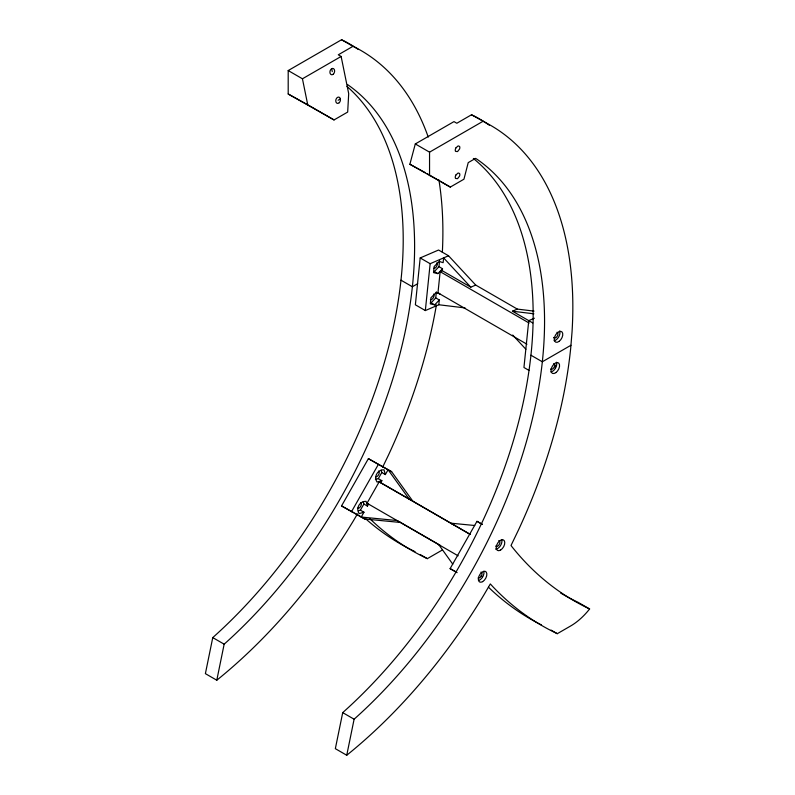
<?xml version="1.0" encoding="UTF-8"?>
<svg xmlns="http://www.w3.org/2000/svg" width="795" height="795" viewBox="0 0 795 795"><rect width="100%" height="100%" fill="white"/><g stroke="black" fill="none" stroke-linecap="round" stroke-linejoin="round"><path stroke-width="1.19" d="M534.021 311.113L517.316 309.096L475.718 285.067L448.539 255.771L438.562 250.018L420.187 257.948L415.368 304.803L425.335 310.567L438.81 304.753L465.055 307.923M425.335 310.567L430.155 263.702L448.539 255.771M435.74 297.916L439.307 299.973L434.706 304.863L431.138 302.806L435.74 297.916L436.366 291.845M438.959 266.683L442.517 268.74L437.916 273.619L434.358 271.562L438.959 266.683L439.575 260.611M475.718 285.067L470.809 287.184L442.308 270.737L440.152 271.671L437.966 292.838L526.926 344.195M438.81 304.753L439.307 299.973M442.308 270.737L442.517 268.74M555.308 368.055L555.596 365.283M346.948 86.416A365.402 210.963 -60 0 1 212.762 637.6L205.388 673.643L216.787 680.222A396.665 229.01 -60 0 0 354.014 519.791L357.482 513.858M216.787 680.222L224.16 644.179A365.402 210.963 -60 0 0 347.435 84.489M473.353 158.463A365.402 210.963 -60 0 1 342.715 712.628L335.341 748.671L346.739 755.25A396.665 229.01 -60 0 0 483.966 594.809L490.326 583.947L492.661 586.471A634.927 366.575 -60 0 0 557.295 633.685L570.591 626.013A52.48 30.299 -60 0 0 589.612 608.97A634.927 366.575 -60 0 1 511.423 546.066L511.006 545.519L518.479 529.987A396.665 229.01 -60 0 0 570.74 347.793L572.022 332.091A396.665 229.01 -60 0 0 486.629 123.145L471.505 114.778L456.827 123.255L453.985 121.605L415.298 143.945L409.882 164.257L450.308 187.073L463.952 179.193L468.225 162.617L475.589 158.364L477.388 159.517A365.402 210.963 -60 0 1 354.113 719.207L346.739 755.25M382.653 467.162L388.526 454.959A396.665 229.01 -60 0 0 436.405 304.912M439.029 544.655L400.62 522.484L364.756 518.996L341.532 505.948L368.393 458.645L391.627 471.683L412.764 501.108L469.835 534.151M351.499 511.712L378.37 464.399L391.627 471.683M358.466 510.718L360.393 510.171L363.881 504.04L363.206 501.655M375.409 479.455L378.311 478.64L381.789 472.508L381.113 470.123M458.129 555.824L367.022 503.225L379.165 481.85L412.764 501.108M360.393 510.171L363.961 512.228L361.218 517.048L397.083 520.536L400.62 522.484M363.881 504.04L367.439 506.097L368.582 504.08L367.022 503.225M380.726 482.704L381.868 480.697L378.311 478.64M381.789 472.508L385.356 474.565L388.089 469.746L409.226 499.161M457.085 572.668L450.109 568.634L476.97 521.331L482.376 524.293M428.237 137.098A396.665 229.01 -60 0 0 356.677 48.117L352.96 46.329L338.282 54.805L341.125 56.455L348.697 93.601L347.683 112.065L334.039 119.936L288.197 94.009L288.197 70.556L341.552 39.75L345.278 41.539A396.665 229.01 -60 0 1 358.396 49.519M288.197 70.556L302.438 78.785L341.125 56.455M338.114 100.249L340.389 98.938M415.298 143.945L429.548 152.163L482.903 121.357M417.683 283.696L412.376 286.757L400.978 280.178M570.939 345.269L542.329 361.785L530.931 355.206M420.088 554.473L427.342 558.656L440.639 550.985A52.48 30.299 -60 0 0 442.308 549.981M532.749 322.939L512.417 311.213L517.316 309.096M534.379 318.209L528.764 320.633L523.945 367.489L528.923 370.371M381.868 480.697L377.039 482.058C373.372 476.781 377.655 469.467 384.005 469.795L385.356 474.565M363.961 512.228L359.121 513.6C355.464 508.323 359.738 500.999 366.088 501.337L367.439 506.097M474.744 525.505L450.835 523.18L453.488 524.64M512.417 311.213L533.882 313.806M437.916 273.619L433.523 272.615L434.149 266.544L439.168 261.476L443.143 262.668L443.63 257.888L470.809 287.184M434.706 304.863L430.304 303.859L430.93 297.787L435.958 292.709L439.923 293.902L438.144 292.878M471.505 114.778L475.231 116.567A396.665 229.01 -60 0 1 489.313 125.222M409.882 164.257L425.236 172.595M440.46 545.529L438.691 544.555L452.782 564.172M480.955 575.838L482.585 576.733M341.532 505.948L353.765 512.676M450.109 568.634L456.588 572.201M288.197 94.009L307.923 104.89M341.552 39.75L352.96 46.329M308.957 105.457L334.039 119.936M427.322 173.797L450.308 187.073M420.187 257.948L430.155 263.702M440.152 271.671L529.102 323.028M368.393 458.645L378.37 464.399M476.97 521.331L481.959 524.213M379.165 481.85L470.262 534.449M589.612 608.97L578.213 602.381A634.927 366.575 -60 0 1 560.584 592.99M354.789 513.232L364.756 518.996M551.074 630.097L557.295 633.685M212.762 637.6L224.16 644.179M342.715 712.628L354.113 719.207M512.705 335.043L525.883 349.253M331.684 68.708L332.27 71.59M302.438 78.785L307.854 105.357M429.548 152.163L429.548 175.615M360.642 502.609A3.22 1.858 -60 0 1 360.682 506.306A3.22 1.858 -60 0 1 357.452 508.214M378.549 471.067A3.22 1.858 -60 0 1 378.788 474.396A3.22 1.858 -60 0 1 375.846 476.811M436.783 262.837A3.22 1.858 -60 0 1 436.604 266.404A3.22 1.858 -60 0 1 433.603 268.382M433.573 294.08A3.22 1.858 -60 0 1 433.384 297.648A3.22 1.858 -60 0 1 430.393 299.626M557.047 332.28A3.22 1.858 -60 0 1 557.066 336.444A3.22 1.858 -60 0 1 553.568 337.408M559.61 330.988A6.042 3.488 -60 0 1 558.706 336.891A6.042 3.488 -60 0 1 554.055 340.677M438.91 179.918A396.665 229.01 -60 0 1 442.348 252.293M415.04 551.65A634.927 366.575 -60 0 1 411.452 549.882M410.558 549.434A634.927 366.575 -60 0 1 365.948 519.046M427.342 558.656A634.927 366.575 -60 0 1 369.894 518.728M541.405 624.91A634.927 366.575 -60 0 1 488.448 587.177M553.837 363.514A3.22 1.858 -60 0 1 554.075 367.33A3.22 1.858 -60 0 1 550.657 369.069M556.401 362.222A6.042 3.488 -60 0 1 555.496 368.125A6.042 3.488 -60 0 1 550.846 371.911M498.763 540.61A3.22 1.858 -60 0 1 499.28 544.446A3.22 1.858 -60 0 1 495.692 546.026M480.856 572.152A3.22 1.858 -60 0 1 481.561 575.61A3.22 1.858 -60 0 1 478.143 577.895M501.764 539.835A6.042 3.488 -60 0 1 500.293 545.907A6.042 3.488 -60 0 1 495.553 549.067M483.847 571.376A6.042 3.488 -60 0 1 478.679 580.479M455.933 147.87L455.565 148.645A3.438 1.988 -60 0 0 455.565 151.368L457.542 151.587L459.52 149.092A3.438 1.988 -60 0 0 459.52 146.369L458.129 145.892L455.933 147.87M455.933 174.96L455.565 175.735A3.438 1.988 -60 0 0 455.565 178.458L457.542 178.676L459.52 176.182A3.438 1.988 -60 0 0 459.52 173.459L458.129 172.982L455.933 174.96M559.104 341.373A6.042 3.488 -60 0 0 561.896 331.843A6.042 3.488 -60 0 0 554.562 337.239A6.042 3.488 -60 0 0 559.104 341.373M333.423 74.034A3.22 2.276 -74.9 0 0 333.463 68.618A3.22 2.276 -74.9 0 0 329.915 72.116A3.22 2.276 -74.9 0 0 333.423 74.034M339.266 102.694A3.22 2.276 -74.9 0 0 339.306 97.288A3.22 2.276 -74.9 0 0 335.758 100.776A3.22 2.276 -74.9 0 0 339.266 102.694M555.884 372.616A6.042 3.488 -60 0 0 558.686 363.077A6.042 3.488 -60 0 0 551.352 368.473A6.042 3.488 -60 0 0 555.884 372.616M500.552 550.1A6.042 3.488 -60 0 0 504.179 540.55A6.042 3.488 -60 0 0 496.776 544.933A6.042 3.488 -60 0 0 500.552 550.1M482.635 581.642A6.042 3.488 -60 0 0 486.262 572.092A6.042 3.488 -60 0 0 478.858 576.474A6.042 3.488 -60 0 0 482.635 581.642"/></g></svg>
